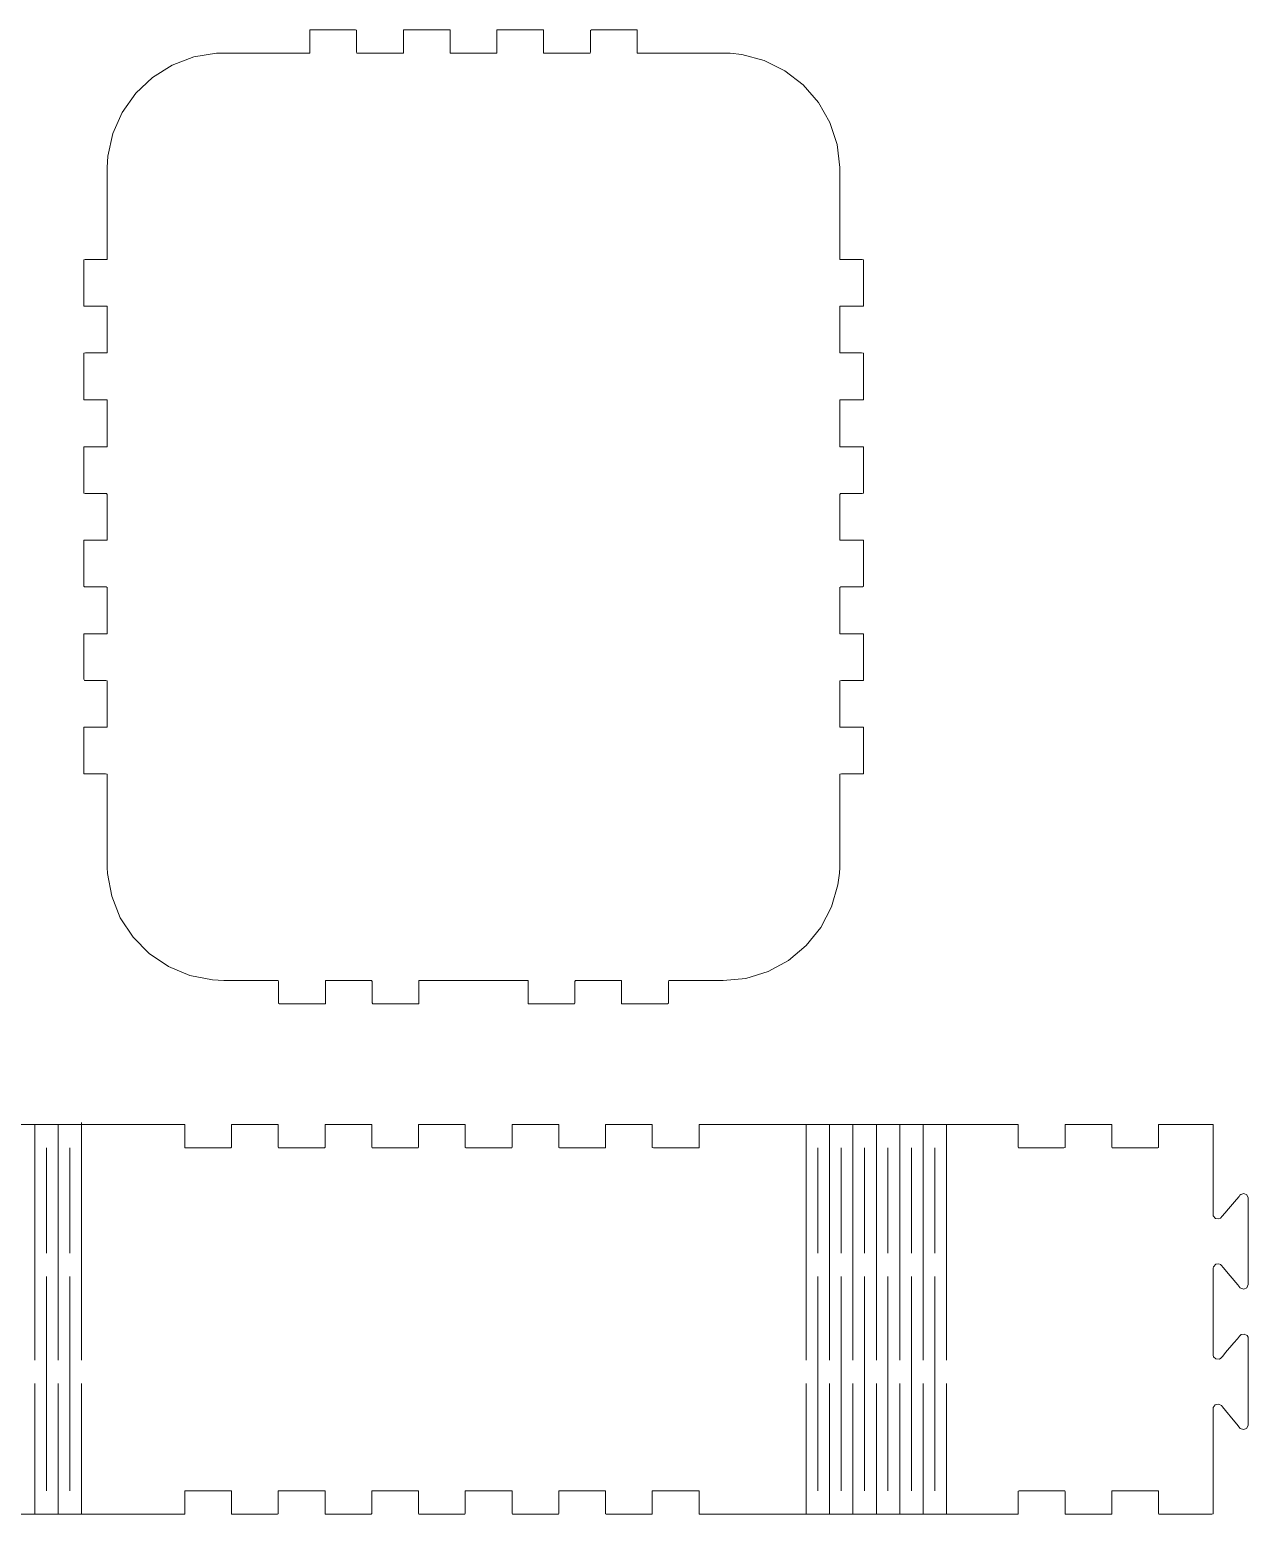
# Model space of a CAD drawing. Header units: inches. Extents: x -56 to 346, y -207 to -16.
# Drawn here: x 190.1 to 346.4, y -206.8 to -16.3 of the extents above; entities that cross this region are included whole.
import ezdxf

# ---------------------------------------------------------------- set-up
doc = ezdxf.new("R2010")
doc.units = ezdxf.units.IN
doc.header["$MEASUREMENT"] = 0
doc.layers.add('Capa 1', color=7, linetype='Continuous')

msp = doc.modelspace()

# ---------------------------------------------------------------- linework, layer by layer
at = {"layer": 'Capa 1', "color": 139, "lineweight": 18}
for points in [[(279.05, -138.29), (278.85, -138.29), (278.39, -138.29), (276.77, -138.29), (274.82, -138.29), (273.06, -138.29), (272.45, -138.29), (272.08, -138.29), (272.05, -138.44), (272.05, -139.04), (272.05, -139.85), (272.05, -140.66), (272.05, -141.2), (271.91, -141.29), (271.53, -141.29), (270.93, -141.29), (267.7, -141.29), (266.44, -141.29), (266.12, -141.29), (266.03, -141.29), (266.03, -140.91), (266.03, -140.19), (266.03, -138.64), (266.03, -138.29), (265.95, -138.29), (265.6, -138.29), (264.28, -138.29), (262.61, -138.29), (261.08, -138.29), (260.5, -138.29), (260.13, -138.29), (260.04, -138.41), (260.04, -138.96), (260.04, -140.57), (260.04, -141.17), (259.98, -141.29), (259.64, -141.29), (259.09, -141.29), (257.57, -141.29), (255.9, -141.29), (254.54, -141.29), (254.17, -141.29), (254.05, -141.29), (254.05, -140.97), (254.05, -139.45), (254.05, -138.7), (254.05, -138.32), (253.99, -138.29), (253.62, -138.29), (253.02, -138.29), (252.21, -138.29), (248.44, -138.29), (247.72, -138.29), (247.23, -138.29), (246.85, -138.29), (246.39, -138.29), (245.67, -138.29), (243.83, -138.29), (241.9, -138.29), (241.09, -138.29), (240.46, -138.29), (240.08, -138.29), (240.03, -138.29), (240.03, -138.7), (240.03, -140.28), (240.03, -140.97), (240.03, -141.29), (239.91, -141.29), (239.54, -141.29), (238.21, -141.29), (236.54, -141.29), (235.02, -141.29), (234.44, -141.29), (234.12, -141.29), (234.04, -141.17), (234.04, -140.6), (234.04, -139.76), (234.04, -138.96), (234.04, -138.41), (233.95, -138.29), (233.6, -138.29), (233.03, -138.29), (229.8, -138.29), (228.51, -138.29), (228.13, -138.29), (228.05, -138.29), (228.05, -138.64), (228.05, -139.33), (228.05, -140.91), (228.05, -141.29), (227.96, -141.29), (227.64, -141.29), (226.38, -141.29), (224.73, -141.29), (223.15, -141.29), (222.55, -141.29), (222.17, -141.29), (222.03, -141.2), (222.03, -140.68), (222.03, -139.04), (222.03, -138.44), (222, -138.29), (221.62, -138.29), (221.02, -138.29), (219.26, -138.29), (217.3, -138.29), (215.72, -138.29), (215.23, -138.29), (215.03, -138.29), (213.56, -138.21), (210.65, -137.63), (207.92, -136.51), (205.44, -134.84), (203.37, -132.71), (201.72, -130.23), (200.63, -127.46), (200.08, -124.55), (200.05, -123.8), (200.05, -123.43), (200.03, -123.26), (200.03, -122.8), (200.03, -121.87), (200.03, -120.61), (200.03, -119.11), (200.03, -115.88), (200.03, -114.39), (200.03, -113.15), (200.03, -112.23), (200.03, -111.82), (199.82, -111.79), (199.16, -111.79), (197.55, -111.79), (197.09, -111.79), (197.03, -111.79), (197.03, -111.59), (197.03, -111.13), (197.03, -110.47), (197.03, -108.85), (197.03, -107.24), (197.03, -106.55), (197.03, -106.06), (197.03, -105.8), (197.06, -105.8), (197.52, -105.8), (199.1, -105.8), (199.77, -105.8), (200.03, -105.8), (200.03, -105.63), (200.03, -105.2), (200.03, -103.79), (200.03, -102.11), (200.03, -100.62), (200.03, -100.1), (200.03, -99.84), (199.88, -99.78), (199.25, -99.78), (198.44, -99.78), (197.63, -99.78), (197.12, -99.78), (197.03, -99.64), (197.03, -99.23), (197.03, -98.63), (197.03, -95.4), (197.03, -94.16), (197.03, -93.85), (197.06, -93.79), (197.43, -93.79), (198.18, -93.79), (199.71, -93.79), (200.03, -93.79), (200.03, -93.67), (200.03, -93.3), (200.03, -91.98), (200.03, -90.3), (200.03, -88.78), (200.03, -88.2), (200.03, -87.86), (199.91, -87.8), (199.33, -87.8), (197.72, -87.8), (197.15, -87.8), (197.03, -87.71), (197.03, -87.37), (197.03, -86.79), (197.03, -85.24), (197.03, -83.56), (197.03, -82.27), (197.03, -81.89), (197.03, -81.81), (197.38, -81.81), (198.93, -81.81), (199.65, -81.81), (200.03, -81.81), (200.03, -81.72), (200.03, -81.4), (200.03, -80.17), (200.03, -76.91), (200.03, -76.33), (200.03, -75.93), (199.94, -75.79), (199.42, -75.79), (198.61, -75.79), (197.81, -75.79), (197.2, -75.79), (197.03, -75.76), (197.03, -75.47), (197.03, -74.92), (197.03, -73.45), (197.03, -71.75), (197.03, -70.37), (197.03, -69.97), (197.03, -69.8), (197.32, -69.8), (197.98, -69.8), (199.59, -69.8), (200.03, -69.8), (200.03, -69.77), (200.03, -69.51), (200.03, -68.99), (200.03, -68.33), (200.03, -66.68), (200.03, -65.07), (200.03, -64.44), (200.03, -64.01), (200.03, -63.8), (200, -63.8), (199.51, -63.8), (197.89, -63.8), (197.26, -63.8), (197.03, -63.78), (197.03, -63.55), (197.03, -63.08), (197.03, -61.62), (197.03, -59.94), (197.03, -58.5), (197.03, -58.04), (197.03, -57.81), (197.26, -57.78), (197.89, -57.78), (198.73, -57.78), (199.51, -57.78), (200, -57.78), (200.03, -57.78), (200.03, -57.58), (200.03, -57.12), (200.03, -56.49), (200.03, -53.23), (200.03, -52.57), (200.03, -52.08), (200.03, -51.82), (200, -51.79), (199.56, -51.79), (198.82, -51.79), (197.32, -51.79), (197.03, -51.79), (197.03, -51.62), (197.03, -51.19), (197.03, -49.81), (197.03, -48.13), (197.03, -46.64), (197.03, -46.12), (197.03, -45.83), (197.2, -45.8), (197.81, -45.8), (199.42, -45.8), (199.97, -45.8), (200.03, -45.8), (200.03, -45.54), (200.03, -44.76), (200.03, -43.61), (200.03, -40.59), (200.03, -37.42), (200.03, -36.07), (200.03, -35), (200.03, -34.39), (200.03, -34.31), (200.05, -33.99), (200.14, -32.52), (200.77, -29.61), (201.98, -26.91), (203.71, -24.46), (205.84, -22.44), (208.38, -20.86), (211.17, -19.79), (214.08, -19.33), (214.83, -19.3), (215.06, -19.3), (215.17, -19.3), (215.84, -19.3), (216.84, -19.3), (218.17, -19.3), (219.67, -19.3), (222.75, -19.3), (224.07, -19.3), (225.17, -19.3), (225.86, -19.3), (226.03, -19.3), (226.03, -18.96), (226.03, -18.26), (226.03, -16.68), (226.03, -16.31), (226.09, -16.31), (226.41, -16.31), (227.67, -16.31), (229.31, -16.31), (230.9, -16.31), (231.5, -16.31), (231.91, -16.31), (232.05, -16.36), (232.05, -16.91), (232.05, -18.52), (232.05, -19.13), (232.08, -19.3), (232.37, -19.3), (232.88, -19.3), (234.38, -19.3), (236.05, -19.3), (237.44, -19.3), (237.87, -19.3), (238.04, -19.3), (238.04, -19.04), (238.04, -17.52), (238.04, -16.77), (238.04, -16.33), (238.07, -16.31), (238.33, -16.31), (238.82, -16.31), (239.48, -16.31), (242.73, -16.31), (243.37, -16.31), (243.83, -16.31), (244.03, -16.31), (244.03, -16.33), (244.03, -16.82), (244.03, -17.6), (244.03, -18.44), (244.03, -19.07), (244.06, -19.3), (244.29, -19.3), (244.75, -19.3), (246.19, -19.3), (247.86, -19.3), (249.33, -19.3), (249.79, -19.3), (250.02, -19.3), (250.05, -19.07), (250.05, -18.44), (250.05, -16.82), (250.05, -16.33), (250.05, -16.31), (250.25, -16.31), (250.68, -16.31), (251.32, -16.31), (252.93, -16.31), (254.57, -16.31), (255.26, -16.31), (255.75, -16.31), (256.01, -16.31), (256.04, -16.33), (256.04, -16.74), (256.04, -18.35), (256.04, -19.01), (256.04, -19.3), (256.21, -19.3), (256.62, -19.3), (258, -19.3), (259.7, -19.3), (261.17, -19.3), (261.71, -19.3), (262, -19.3), (262.03, -19.13), (262.03, -18.52), (262.03, -17.72), (262.03, -16.91), (262.03, -16.39), (262.17, -16.31), (262.58, -16.31), (263.18, -16.31), (266.41, -16.31), (267.65, -16.31), (267.99, -16.31), (268.05, -16.31), (268.05, -16.68), (268.05, -17.4), (268.05, -18.96), (268.05, -19.3), (268.22, -19.3), (268.91, -19.3), (269.98, -19.3), (271.3, -19.3), (274.38, -19.3), (275.88, -19.3), (277.21, -19.3), (278.24, -19.3), (278.88, -19.3), (279.02, -19.3), (279.22, -19.3), (279.97, -19.33), (281.47, -19.5), (284.32, -20.25), (287, -21.58), (289.33, -23.39), (291.29, -25.64), (292.76, -28.23), (293.68, -31.02), (294.03, -33.99), (294.03, -34.31), (294.03, -34.39), (294.03, -35), (294.03, -36.04), (294.03, -37.36), (294.03, -40.56), (294.03, -43.58), (294.03, -44.74), (294.03, -45.51), (294.03, -45.8), (294.11, -45.8), (294.63, -45.8), (295.44, -45.8), (296.27, -45.8), (296.88, -45.8), (297.05, -45.83), (297.05, -46.12), (297.05, -46.64), (297.05, -48.11), (297.05, -49.81), (297.05, -51.19), (297.05, -51.62), (297.05, -51.79), (296.79, -51.79), (296.1, -51.79), (294.51, -51.79), (294.08, -51.79), (294.03, -51.82), (294.03, -52.08), (294.03, -52.57), (294.03, -53.23), (294.03, -54.88), (294.03, -56.49), (294.03, -57.12), (294.03, -57.58), (294.03, -57.78), (294.08, -57.78), (294.57, -57.78), (296.16, -57.78), (296.82, -57.78), (297.05, -57.81), (297.05, -58.01), (297.05, -58.5), (297.05, -59.92), (297.05, -61.62), (297.05, -63.06), (297.05, -63.55), (297.05, -63.78), (296.82, -63.8), (296.19, -63.8), (295.35, -63.8), (294.57, -63.8), (294.08, -63.8), (294.03, -63.8), (294.03, -63.98), (294.03, -64.44), (294.03, -65.07), (294.03, -68.3), (294.03, -68.99), (294.03, -69.51), (294.03, -69.77), (294.05, -69.8), (294.49, -69.8), (295.23, -69.8), (296.76, -69.8), (297.05, -69.8), (297.05, -69.94), (297.05, -70.37), (297.05, -71.75), (297.05, -73.43), (297.05, -74.92), (297.05, -75.44), (297.05, -75.76), (296.88, -75.79), (296.27, -75.79), (294.66, -75.79), (294.14, -75.79), (294.03, -75.93), (294.03, -76.31), (294.03, -76.91), (294.03, -78.47), (294.03, -80.14), (294.03, -81.4), (294.03, -81.72), (294.05, -81.81), (294.43, -81.81), (295.98, -81.81), (296.7, -81.81), (297.05, -81.81), (297.05, -81.89), (297.05, -82.27), (297.05, -83.56), (297.05, -86.76), (297.05, -87.34), (297.05, -87.71), (296.93, -87.8), (296.36, -87.8), (295.55, -87.8), (294.75, -87.8), (294.17, -87.8), (294.03, -87.86), (294.03, -88.2), (294.03, -88.75), (294.03, -90.28), (294.03, -91.95), (294.03, -93.3), (294.03, -93.67), (294.03, -93.79), (294.34, -93.79), (295.06, -93.79), (296.65, -93.79), (297.02, -93.79), (297.05, -93.85), (297.05, -94.16), (297.05, -95.37), (297.05, -97.05), (297.05, -98.63), (297.05, -99.23), (297.05, -99.64), (297.05, -99.78), (296.96, -99.78), (296.44, -99.78), (294.83, -99.78), (294.23, -99.78), (294.03, -99.84), (294.03, -100.1), (294.03, -100.62), (294.03, -102.09), (294.03, -103.79), (294.03, -105.17), (294.03, -105.6), (294.03, -105.8), (294.28, -105.8), (294.98, -105.8), (295.81, -105.8), (296.56, -105.8), (296.99, -105.8), (297.05, -105.8), (297.05, -106.06), (297.05, -106.55), (297.05, -107.21), (297.05, -110.47), (297.05, -111.1), (297.05, -111.56), (297.05, -111.79), (296.99, -111.79), (296.53, -111.79), (295.75, -111.79), (294.92, -111.79), (294.26, -111.79), (294.03, -111.82), (294.03, -112.23), (294.03, -113.12), (294.03, -114.36), (294.03, -115.85), (294.03, -119.08), (294.03, -120.58), (294.03, -121.85), (294.03, -122.8), (294.03, -123.26), (294.03, -123.43), (294.03, -123.8), (294, -124.52), (293.79, -126.02), (292.96, -128.85), (291.61, -131.5), (289.73, -133.8), (287.46, -135.7), (284.84, -137.14), (281.99, -138.01), (279.05, -138.29)], [(209.99, -156.74), (165.09, -156.74)], [(185.16, -206.77), (190.14, -206.77), (192.48, -206.77), (194.58, -206.77), (196.34, -206.77), (197.63, -206.77), (198.35, -206.77), (198.53, -206.77), (198.84, -206.77), (199.48, -206.77), (200.34, -206.77), (201.38, -206.77), (206.36, -206.77), (208.49, -206.77), (209.27, -206.77), (209.79, -206.77), (209.99, -206.77), (209.99, -206.71), (209.99, -206.39), (209.99, -204.03), (209.99, -203.77), (210.19, -203.74), (210.97, -203.74), (212.15, -203.74), (214.71, -203.74), (215.63, -203.74), (215.89, -203.74), (215.98, -203.74), (215.98, -203.94), (215.98, -204.38), (215.98, -205.67), (215.98, -206.25), (215.98, -206.65), (216.01, -206.77), (216.55, -206.77), (217.56, -206.77), (218.86, -206.77), (220.15, -206.77), (221.25, -206.77), (221.91, -206.77), (222, -206.71), (222, -206.36), (222, -205.82), (222, -204.52), (222, -204), (222, -203.77), (222.23, -203.74), (223.03, -203.74), (225.54, -203.74), (226.78, -203.74), (227.67, -203.74), (227.9, -203.74), (227.99, -203.74), (227.99, -203.94), (227.99, -205.04), (227.99, -206.28), (227.99, -206.68), (228.02, -206.77), (228.59, -206.77), (229.63, -206.77), (232.22, -206.77), (233.29, -206.77), (233.92, -206.77), (233.98, -206.68), (233.98, -206.34), (233.98, -205.13), (233.98, -204), (233.98, -203.77), (234.03, -203.74), (234.24, -203.74), (235.1, -203.74), (236.28, -203.74), (238.84, -203.74), (239.71, -203.74), (239.94, -203.74), (240, -203.74), (240, -203.97), (240, -204.46), (240, -205.73), (240, -206.31), (240, -206.68), (240.02, -206.77), (240.63, -206.77), (241.69, -206.77), (242.99, -206.77), (244.29, -206.77), (245.35, -206.77), (245.93, -206.77), (245.99, -206.68), (245.99, -206.31), (245.99, -205.73), (245.99, -204.46), (245.99, -203.97), (245.99, -203.74), (246.04, -203.74), (246.27, -203.74), (247.14, -203.74), (249.67, -203.74), (250.88, -203.74), (251.72, -203.74), (251.95, -203.74), (251.98, -203.77), (251.98, -204), (251.98, -205.13), (251.98, -206.34), (251.98, -206.68), (252.06, -206.77), (252.67, -206.77), (253.76, -206.77), (256.35, -206.77), (257.39, -206.77), (257.94, -206.77), (258, -206.68), (258, -206.28), (258, -205.04), (258, -203.94), (258, -203.74), (258.05, -203.74), (258.31, -203.74), (259.2, -203.74), (260.41, -203.74), (262.95, -203.74), (263.75, -203.74), (263.99, -203.77), (263.99, -204), (263.99, -204.52), (263.99, -205.82), (263.99, -206.36), (263.99, -206.71), (264.07, -206.77), (264.73, -206.77), (265.83, -206.77), (267.12, -206.77), (268.42, -206.77), (269.43, -206.77), (269.95, -206.77), (269.98, -206.65), (269.98, -206.25), (269.98, -205.67), (269.98, -204.38), (269.98, -203.94), (269.98, -203.74), (270.09, -203.74), (270.35, -203.74), (271.27, -203.74), (273.81, -203.74), (274.99, -203.74), (275.79, -203.74), (275.99, -203.77), (275.99, -204.03), (275.99, -206.39), (275.99, -206.71), (275.99, -206.77), (276.2, -206.77), (276.71, -206.77), (277.49, -206.77), (279.62, -206.77), (284.58, -206.77), (285.64, -206.77), (286.51, -206.77), (287.14, -206.77), (287.46, -206.77), (287.6, -206.77), (288.35, -206.77), (289.65, -206.77), (291.4, -206.77), (293.5, -206.77), (295.84, -206.77), (300.79, -206.77), (303.18, -206.77), (305.4, -206.77), (307.27, -206.77), (308.71, -206.77), (309.63, -206.77), (309.86, -206.77), (309.92, -206.77), (310.06, -206.77), (310.38, -206.77), (311.47, -206.77), (312.94, -206.77), (314.47, -206.77), (315.82, -206.77), (316.72, -206.77), (316.92, -206.77), (316.92, -206.74), (316.92, -206.45), (316.92, -205.93), (316.92, -204.64), (316.92, -204.09), (316.92, -203.8), (317.06, -203.74), (317.75, -203.74), (318.88, -203.74), (320.2, -203.74), (321.47, -203.74), (322.45, -203.74), (322.91, -203.74), (322.94, -203.89), (322.94, -204.29), (322.94, -204.9), (322.94, -206.16), (322.94, -206.62), (322.94, -206.77), (323.37, -206.77), (324.32, -206.77), (326.88, -206.77), (328.03, -206.77), (328.78, -206.77), (328.93, -206.74), (328.93, -206.42), (328.93, -205.24), (328.93, -204.09), (328.93, -203.77), (329.07, -203.74), (329.82, -203.74), (330.94, -203.74), (333.53, -203.74), (334.49, -203.74), (334.92, -203.74), (334.92, -203.89), (334.92, -204.32), (334.92, -205.62), (334.92, -206.19), (334.92, -206.62), (334.95, -206.77), (335.12, -206.77), (335.46, -206.77), (336.62, -206.77), (338.09, -206.77), (339.64, -206.77), (340.94, -206.77), (341.77, -206.77), (341.92, -206.71), (341.92, -206.42), (341.92, -205.87), (341.92, -204.58), (341.92, -204.06), (341.92, -203.77), (341.92, -203.74), (341.92, -203.46), (341.92, -202.88), (341.92, -202.1), (341.92, -200.06), (341.92, -197.75), (341.92, -195.56), (341.92, -194.64), (341.92, -193.92), (341.92, -193.43), (341.92, -193.23), (341.92, -193.17), (341.94, -193.06), (342.2, -192.71), (342.61, -192.62), (342.98, -192.83), (343.13, -193), (343.5, -193.43), (344.51, -194.64), (344.97, -195.22), (345.28, -195.59), (345.4, -195.74), (345.8, -195.88), (346.21, -195.74), (346.41, -195.39), (346.44, -195.22), (346.44, -194.84), (346.44, -194.18), (346.44, -193.32), (346.44, -192.25), (346.44, -187.47), (346.44, -185.48), (346.44, -184.79), (346.44, -184.36), (346.41, -184.04), (346.29, -183.84), (345.92, -183.64), (345.52, -183.72), (345.31, -183.9), (345.03, -184.24), (344.56, -184.79), (343.53, -186.03), (343.15, -186.46), (342.98, -186.66), (342.92, -186.75), (342.72, -186.86), (342.29, -186.83), (341.97, -186.55), (341.92, -186.35), (341.92, -186.29), (341.92, -186.14), (341.92, -185.68), (341.92, -184.96), (341.92, -184.04), (341.92, -181.79), (341.92, -179.35), (341.92, -177.16), (341.92, -176.29), (341.92, -175.63), (341.92, -175.28), (341.92, -175.2), (341.97, -175), (342.26, -174.68), (342.66, -174.65), (342.87, -174.74), (342.95, -174.79), (342.98, -174.85), (343.21, -175.11), (344.13, -176.18), (345.08, -177.33), (345.34, -177.65), (345.37, -177.7), (345.46, -177.76), (345.86, -177.88), (346.26, -177.7), (346.44, -177.3), (346.44, -177.27), (346.44, -177.07), (346.44, -176.52), (346.44, -175.75), (346.44, -173.67), (346.44, -171.22), (346.44, -168.89), (346.44, -167.91), (346.44, -167.1), (346.44, -166.53), (346.44, -166.24), (346.41, -166.18), (346.24, -165.78), (345.86, -165.63), (345.46, -165.75), (345.37, -165.84), (345.26, -165.98), (344.91, -166.38), (343.9, -167.59), (343.41, -168.14), (343.1, -168.54), (342.87, -168.77), (342.66, -168.86), (342.23, -168.8), (341.94, -168.49), (341.92, -168.26), (341.92, -167.94), (341.92, -167.33), (341.92, -166.5), (341.92, -165.49), (341.92, -160.71), (341.92, -158.66), (341.92, -157.92), (341.92, -157.43), (341.92, -157.22), (341.92, -156.74), (334.95, -156.74)], [(216.03, -156.74), (215.98, -156.77), (215.98, -157), (215.98, -158.13), (215.98, -159.34), (215.98, -159.68), (215.92, -159.77), (215.29, -159.77), (214.22, -159.77), (211.63, -159.77), (210.59, -159.77), (210.02, -159.77), (209.99, -159.68), (209.99, -159.28), (209.99, -158.04), (209.99, -156.95), (209.99, -156.74)], [(222, -156.74), (216.03, -156.74)], [(227.99, -156.74), (227.99, -156.97), (227.99, -157.46), (227.99, -158.73), (227.99, -159.31), (227.99, -159.68), (227.93, -159.77), (227.35, -159.77), (226.29, -159.77), (224.99, -159.77), (223.7, -159.77), (222.63, -159.77), (222.03, -159.77), (222, -159.68), (222, -159.31), (222, -158.73), (222, -157.46), (222, -156.97), (222, -156.74)], [(233.95, -156.74), (227.99, -156.74)], [(240, -156.74), (240, -156.95), (240, -158.04), (240, -159.28), (240, -159.68), (239.94, -159.77), (239.39, -159.77), (238.35, -159.77), (235.76, -159.77), (234.67, -159.77), (234.06, -159.77), (233.98, -159.68), (233.98, -159.34), (233.98, -158.13), (233.98, -157), (233.98, -156.77), (233.95, -156.74)], [(245.76, -156.74), (240, -156.74)], [(251.98, -156.74), (251.98, -156.95), (251.98, -157.38), (251.98, -158.67), (251.98, -159.25), (251.98, -159.65), (251.95, -159.77), (251.43, -159.77), (250.42, -159.77), (249.13, -159.77), (247.83, -159.77), (246.73, -159.77), (246.07, -159.77), (245.99, -159.71), (245.99, -159.37), (245.99, -158.82), (245.99, -157.52), (245.99, -157), (245.99, -156.77), (245.76, -156.74)], [(257.79, -156.74), (251.98, -156.74)], [(263.99, -156.74), (263.99, -156.92), (263.99, -157.98), (263.99, -159.22), (263.99, -159.65), (263.96, -159.77), (263.47, -159.77), (262.46, -159.77), (259.9, -159.77), (258.77, -159.77), (258.08, -159.77), (258, -159.71), (258, -159.39), (258, -157.03), (258, -156.77), (257.79, -156.74)], [(269.8, -156.74), (263.99, -156.74)], [(275.99, -156.74), (275.99, -156.89), (275.99, -157.32), (275.99, -158.62), (275.99, -159.19), (275.99, -159.62), (275.97, -159.77), (275.5, -159.77), (274.53, -159.77), (273.26, -159.77), (271.96, -159.77), (270.81, -159.77), (270.12, -159.77), (269.98, -159.71), (269.98, -159.42), (269.98, -158.88), (269.98, -157.58), (269.98, -157.06), (269.98, -156.77), (269.8, -156.74)], [(316.92, -156.74), (275.99, -156.74)], [(323.11, -156.74), (322.94, -156.77), (322.94, -157.06), (322.94, -157.58), (322.94, -158.88), (322.94, -159.42), (322.94, -159.71), (322.79, -159.77), (322.1, -159.77), (320.95, -159.77), (319.65, -159.77), (318.39, -159.77), (317.41, -159.77), (316.95, -159.77), (316.92, -159.62), (316.92, -159.19), (316.92, -158.62), (316.92, -157.32), (316.92, -156.89), (316.92, -156.74)], [(328.93, -156.74), (323.11, -156.74)], [(334.95, -156.74), (334.92, -156.77), (334.92, -157.03), (334.92, -159.39), (334.92, -159.71), (334.83, -159.77), (334.14, -159.77), (333.02, -159.77), (330.45, -159.77), (329.45, -159.77), (328.96, -159.77), (328.93, -159.65), (328.93, -159.22), (328.93, -157.98), (328.93, -156.92), (328.93, -156.74)]]:
    msp.add_lwpolyline(points, dxfattribs=at)
at = {"layer": 'Capa 1', "color": 93, "lineweight": 18}
for points in [[(190.78, -156.74), (190.78, -187.01)], [(193.77, -156.74), (193.77, -187.01)], [(196.77, -187.01), (196.77, -156.5)], [(289.73, -156.74), (289.73, -187.01)], [(292.73, -156.74), (292.73, -187.01)], [(295.72, -156.74), (295.72, -187.01)], [(298.72, -156.74), (298.72, -187.01)], [(301.74, -156.74), (301.74, -187.01)], [(304.74, -156.74), (304.74, -187.01)], [(307.73, -156.74), (307.73, -187.01)], [(192.28, -173.27), (192.28, -159.74)], [(195.27, -173.27), (195.27, -159.74)], [(291.23, -173.27), (291.23, -159.74)], [(294.22, -173.27), (294.22, -159.74)], [(297.22, -173.27), (297.22, -159.74)], [(300.21, -173.27), (300.21, -159.74)], [(303.24, -173.27), (303.24, -159.74)], [(306.23, -173.27), (306.23, -159.74)], [(192.28, -203.74), (192.28, -176.27)], [(195.27, -203.74), (195.27, -176.27)], [(291.23, -203.74), (291.23, -176.27)], [(294.22, -203.74), (294.22, -176.27)], [(297.22, -203.74), (297.22, -176.27)], [(300.21, -203.74), (300.21, -176.27)], [(303.24, -203.74), (303.24, -176.27)], [(306.23, -203.74), (306.23, -176.27)], [(190.78, -190), (190.78, -206.77)], [(193.77, -190), (193.77, -206.77)], [(196.77, -190), (196.77, -206.77)], [(289.73, -190), (289.73, -206.77)], [(292.73, -190), (292.73, -206.77)], [(295.72, -190), (295.72, -206.77)], [(298.72, -190), (298.72, -206.77)], [(301.74, -190), (301.74, -206.77)], [(304.74, -190), (304.74, -206.77)], [(307.73, -190), (307.73, -206.77)]]:
    msp.add_lwpolyline(points, dxfattribs=at)

doc.saveas('drawing.dxf')
